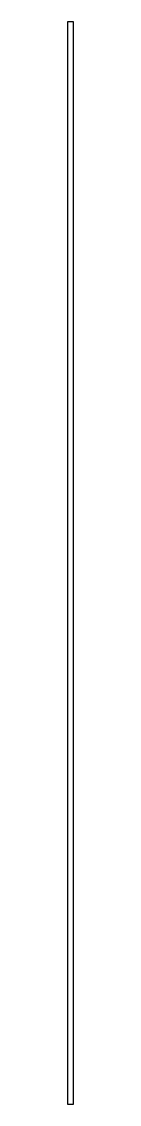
# Model space of a CAD drawing. Header units: millimetres. Extents: x -14.4 to -14.4, y -23 to -13.
import ezdxf

# ---------------------------------------------------------------- set-up
doc = ezdxf.new("R2010")
doc.units = ezdxf.units.MM

msp = doc.modelspace()

# ---------------------------------------------------------------- linework, layer by layer
msp.add_lwpolyline([(-14.410701, -23), (-14.410701, -13), (-14.360701, -13), (-14.360701, -23)], close=True)

doc.saveas('drawing.dxf')
